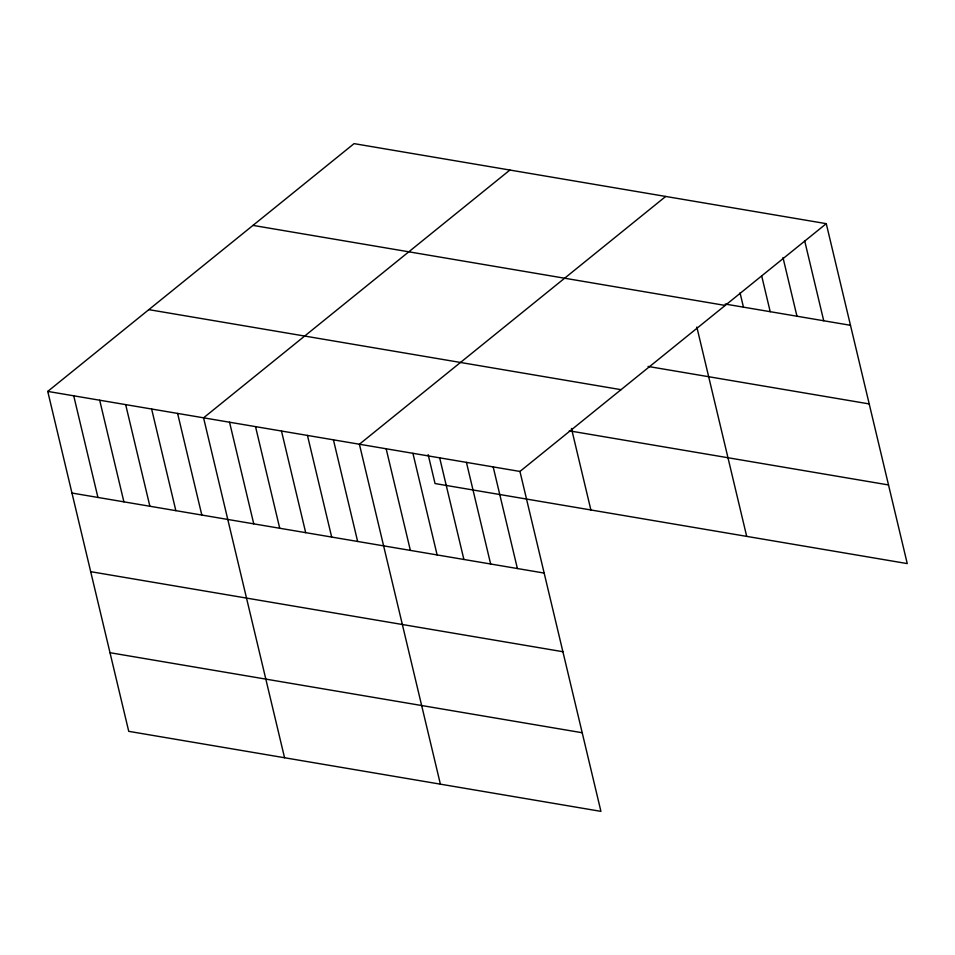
<?xml version="1.0" encoding="UTF-8"?>
<svg xmlns="http://www.w3.org/2000/svg" width="955" height="955" viewBox="0 0 955 955"><rect width="100%" height="100%" fill="white"/><g stroke="black" fill="none" stroke-linecap="round" stroke-linejoin="round"><path stroke-width="1.43" d="M826.266 223.661L519.95 471.448L600.934 811.368L128.734 731.339L47.75 391.407L354.066 143.632L826.266 223.661L907.25 563.593L435.05 483.552L428.15 454.58M509.898 170.038L203.57 417.824L284.554 757.745M665.719 196.444L359.402 444.23L440.386 784.162M725.143 304.048L850.475 325.297M252.98 225.392L725.179 305.433M648.063 366.445L869.217 403.929M148.837 309.635L621.037 389.676M569.264 430.836L888.52 484.949M47.75 391.407L519.95 471.448M71.959 493.043L544.159 573.072M90.701 571.675L562.889 651.716M110.004 652.707L582.192 732.736M804.623 240.6L823.723 320.761M782.981 257.54L796.959 316.224M761.684 275.9L770.208 311.688M740.041 292.839L743.444 307.152M696.84 327.052L746.703 536.376M571.472 428.485L590.882 509.97M493.186 466.911L517.395 568.535M466.434 462.375L490.643 564.011M439.67 457.839L463.891 559.475M412.918 453.303L437.127 554.939M386.154 448.766L410.375 550.402M333.426 439.825L357.636 541.461M307.462 435.432L331.671 537.056M281.486 431.027L305.695 532.663M255.522 426.622L279.731 528.258M229.546 422.217L253.755 523.853M177.606 413.42L201.815 515.055M151.63 409.015L175.851 510.65M125.666 404.61L149.875 506.245M99.69 400.217L123.899 501.841M73.726 395.812L97.935 497.448"/></g></svg>
